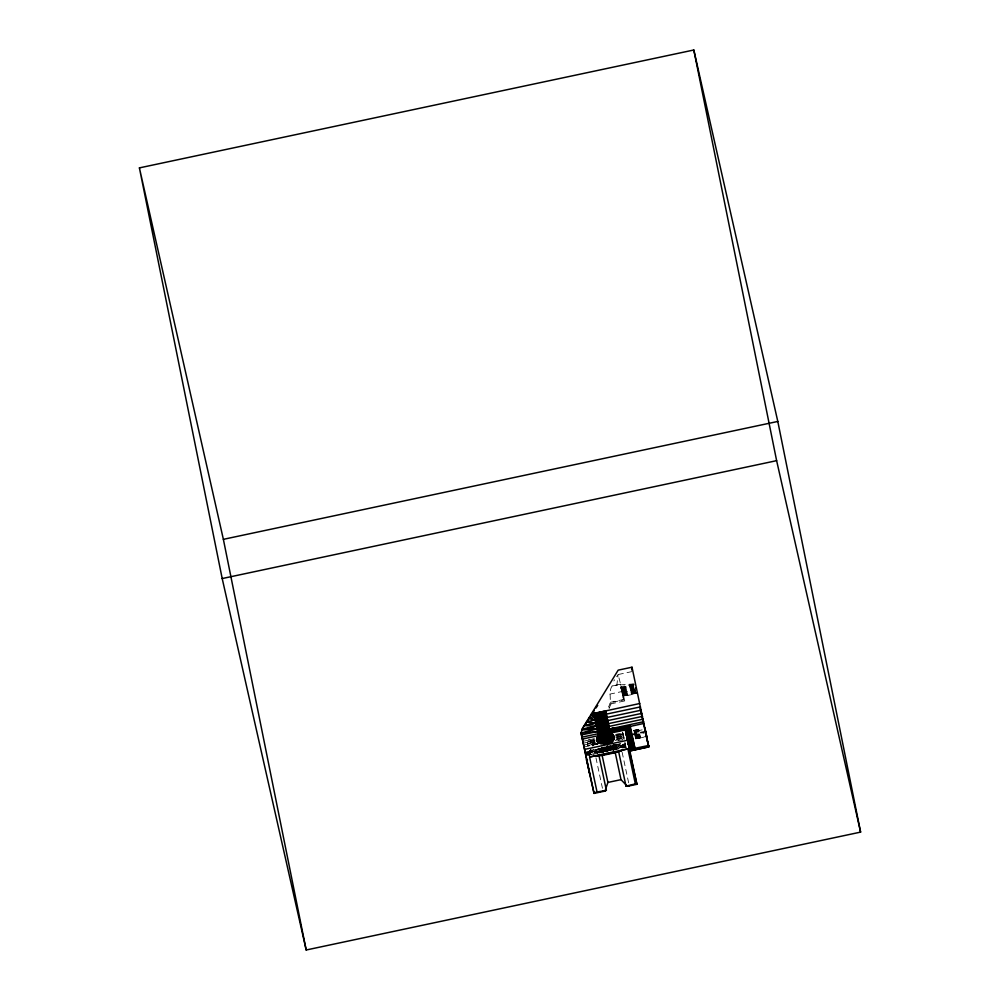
<?xml version="1.0" encoding="UTF-8"?>
<svg xmlns="http://www.w3.org/2000/svg" width="1000" height="1000" viewBox="0 0 1000 1000"><rect width="100%" height="100%" fill="white"/><g stroke="black" fill="none" stroke-linecap="round" stroke-linejoin="round"><path stroke-width="0.75" stroke-dasharray="5 3.75" d="M612.137 685.913L620.275 684.9L620.3 684.188L612.137 685.913C607.663 692.575 612.65 700.537 608.45 707.038M631.888 671.6L618.075 674.55L622.775 692.288L621.812 691.8L621 687.562L623.65 699.925L624.725 700.925L611 703.838L609.113 708.125M598.088 743.9L587.375 745.662L587.612 739.95L595.288 738.637M616.8 685.638L618.075 674.55L613.825 680.962M588.812 753.875L594.763 739.688M589.288 755.65L592.9 747.013M593.513 745.575L594.712 742.7M609.2 708.162L611 703.838L610.237 702.775L623.65 699.925L620.3 684.188M588.95 753.838L595.25 739.55M633.125 684.163L620.688 686.8L621.812 691.8L622.775 692.288M621 687.725L634.825 684.625M621.013 687.812L633.925 685.212M621.038 688.012L633.488 685.375M621.1 688.325L633.538 685.675M621.175 688.725L633.713 686.112M621.275 689.212L633.713 686.562M621.388 689.775L633.825 687.125M621.525 690.4L633.962 687.75M621.663 691.062L634.1 688.413M609.738 694.137L621.925 691.55M621.812 691.8L635.737 688.838M622.413 692.337L633.875 689.9M622.075 692.513L635.887 689.575M622.225 693.225L636.038 690.288M622.362 693.913L636.188 690.975M622.487 694.538L636.312 691.6M622.6 695.088L636.425 692.15M622.688 695.55L636.512 692.613M622.762 695.913L636.587 692.962M636.625 693.213L622.812 696.237L634.362 694.2M610.288 702.325L623.562 699.5M633.862 730.362L642.15 728.587M584.325 741.038L594.712 738.825M615.5 734.412L622.913 732.837L624.138 738.5L615.225 740.4M633.85 730.512L642.15 728.75M633.862 730.612L642.163 728.85M633.913 730.85L642.2 729.087M633.975 731.2L642.262 729.438M594.987 739.837L587.638 741.4L595.062 740.238M615.55 735.462L622.888 733.9L622.525 732.113M634.125 731.55L642.425 729.788L634.062 731.65M634.175 732.212L642.475 730.45M583.237 743.188L595.112 740.662M615.887 736.25L623.312 734.663M634.312 732.837L642.6 731.075M595.013 741.8L587.575 743.375L595.1 742.2M615.85 737.362L623.288 735.788L622.888 733.9L616.75 734.887M631.688 734.125L644.125 731.475M583.638 745.1L595.513 742.575M616.3 738.15L623.725 736.575M631.838 734.85L644.275 732.212M633.387 734.862L643.062 732.812M634.763 735.013L644.438 732.95M596.475 743.5L587.4 745.425L598.1 743.737M616.138 739.312L623.7 737.712L624.1 739.613M634.925 735.312L643.225 733.55M634.925 735.75L643.213 733.988M635.087 736.05L643.375 734.287M584.05 747.025L597.413 744.188M635.075 736.462L643.363 734.7M635.225 736.737L643.525 734.975M635.225 737.125L643.512 735.362M635.363 737.375L643.65 735.612M635.35 737.712L643.637 735.95M635.475 737.925L643.763 736.162M635.462 738.213L643.75 736.45M635.562 738.388L643.85 736.625M635.55 738.612L646.688 736.388M635.625 738.888L643.913 737.125L635.662 739.05M588.125 751.7L625.237 743.812L624.9 742.175M625.237 743.812L625.525 745.238L585.438 753.763L625.5 745.962L625.913 747.712M585.425 754.488L625.5 745.962L624.875 743.15M585.675 754.95L625.763 746.425L625.525 745.238M588.625 754.887L625.737 746.988M587.325 755.537L591.788 754.587M593.263 754.275L597.725 753.325M599.2 753.012L603.663 752.062M614.05 749.85L625.925 747.325L625.763 746.425M615.7 744.762L621.812 743.688L589.2 750.725L625.212 744.675L585.662 753.05L625.5 745.962M586.075 751.888L625.212 744.675M616.75 734.95L622.888 733.9M587.65 741.712L595.075 740.475M615.712 744.675L621.825 743.662M587.575 743.625L595.1 742.387M620.275 684.9L634.5 683.863M609.538 746.812L610.55 749.663M610.85 746.413L611.862 749.325M607.788 745.713L609.212 749.95M612.3 746.712L613.175 749.375M606.5 745.962L608.288 751.65M612.9 744.837L614.637 750.462L613.312 744.475M613.763 744.262L615.05 748.763M605.625 747.588L606.875 751.938M614.637 744.575L615.763 748.85M604.312 747.712L605.1 750.713M606.763 746.45L607.925 750.938L606.812 746.438M601.5 747.537L602.625 751.988M605.413 746.787L606.575 751.237M600.938 749.425L601.65 752.275M602.888 747.188L603.9 751.287M614.125 744.95L615.188 749.287M602.8 747.6L603.862 751.888L603.112 747.4M600.087 749.375L600.812 752.312M611.575 746.9L612.225 749.575M601.675 747.113L603.05 752.875L601.875 747.163M625.112 744.125L625.975 747.75L625.138 743.413M601.087 749.137L601.725 751.862M600.163 748.975L600.85 751.9M599.5 749.262L600.212 752.288M602.888 747.525L603.888 751.862L603.013 747.463M599.612 749.338L600.275 752.175L599.475 748.125M613.362 744.987L614.375 749.45M610.2 746.562L610.875 749.525M612.188 750.062L611.337 745.7M601.65 747.4L602.712 751.912M623.725 696.475L624.725 700.925M599 748.2L599.938 752.375L599.388 749.438M615.375 744.375L616.362 748.787L615.25 744.3M609.888 745.85L610.887 750.325L610.15 745.863M615.188 745.625L615.85 748.662M616.4 748.888L615.4 744.575M614.938 744.688L615.875 749.062L615.087 744.85M614.362 744.6L615.3 749.163L614.575 744.8M613.45 744.312L614.75 750.362M615.037 744.825L615.925 748.95L615.05 744.375M614.375 745.113L615.288 749.35M613.488 745.037L614.438 749.475M609.95 745.863L610.913 750.325M622.913 732.887L624.212 738.95M622.562 732.312L623.862 738.375M622.125 752.237L628.95 784.225M608.55 746.087L609.513 750.6M607.188 745.837L608.413 751.625M607.1 746.363L608.062 750.9L607.188 746.35M606.038 747.55L606.975 751.925L606.337 747.525M604.612 747.725L605.25 750.713M604.288 747.062L605.237 751.525L604.525 746.963M603.138 747.212L604 751.287M601.1 749.225L601.737 752.175L601.175 749.137M599.675 749.463L600.3 752.375M598.938 748.25L599.825 752.463M595.95 757.8L602.45 788.263M608.938 746.938L609.55 749.85M601.087 748.525L602.05 753.062M600.325 749.075L600.938 751.95M599.312 749.287L599.938 752.225M598.925 748.15L599.8 752.262M613.612 745.1L614.475 749.488M615.125 744.35L615.962 748.763M606.125 748.162L606.688 751.188M607.375 745.8L608.725 753.075M602.038 747.725L602.85 752.062M599.825 749.087L600.375 752.05M608.837 746.062L609.625 750.6L608.987 746.062M603.275 747.3L604.05 751.775L603.45 747.225M611.625 745.75L612.362 750.088L611.763 745.788M600.625 749.262L601.087 752.038M610.337 745.875L611.062 750.325M607.525 746.3L608.237 750.875L607.625 746.287M601.287 747.212L602.15 753.1M605.025 747.725L605.462 750.713M602.45 747.3L603.2 752.9M603.75 747.85L604.163 750.938M623.288 735.788L615.862 737.013L623.288 735.788M622.575 739.875L617.987 740.625L622.575 739.862M623.7 737.712L616.175 738.938L623.7 737.712M613.713 750.638L612.35 745.05L613.75 750.612M600.925 752.412L600.025 748.162L600.95 752.375M613.488 749.663L612.65 745.125L613.513 749.675"/><path stroke-width="1.5" d="M589.513 773.263L581.075 733L582.45 728.5L618.175 670.15L632 667.212L648.75 746.875L629.4 751.05L636.912 784.287L627.388 786.312L621 779.65L615.25 752.688L621.8 750.713L618.538 751.125L626.013 786.15L629.275 785.75L627.388 786.312M586.55 760.163L586.425 759.55L587.475 759.975L586.55 760.163L594.062 793.4L604.975 791.075L603.1 791.312L606.375 790.325L598.913 755.3L589.575 757L597.05 792.038L606.375 790.325M594.062 793.4L581.075 733L596.987 728.975L602.9 726.225L609.113 726.4L643.138 719.163M631.925 670.138L632 667.212M636.912 784.287L625.562 730.675L626.65 728.438L629.075 726.688L644.087 723.375M602.5 742.837L598.013 712.575L639.738 703.512M601.1 744.262L596.05 712.875L598.013 712.575C600.85 722.95 610.513 730 610.425 741.338M608.538 743.037L607.087 730.562L601.775 711.75L607.5 720.6L612.337 740.525M611.1 741.475L609.963 731.1L605.275 710.85L608.5 723.612L642.525 716.375M608.6 732.588L608.913 730.812L603.612 711.25L606.025 714.175L607.15 717.425L641.175 710.188M606.575 743.312L604.45 732.7L604.9 730.625L600.337 712.125L609.688 728.938L627.737 727.45L633.075 748.763L629.4 751.05L630.188 749.25L626.025 729.287L610.188 731.175L603.938 730.775L598.062 733.75L582.013 737.163M609.587 742.9L607.638 732.5L608.05 730.662L602.638 711.513L606.775 717.45L607.837 720.6L641.862 713.363M608.312 743.05L606.475 732.487L607.087 730.562L602.325 723.662L597.163 712.7L602.238 742.987M610.887 741.413L609.425 732.725L609.963 731.1L603.275 720.725L599.288 712.362L606.05 743.438M605.462 789.638L607.913 782.425L602.163 755.475L596.938 756.125M589.237 718.213L582.45 728.5C591.9 730.037 599.312 722.025 608.5 723.612M590.925 715.65L594.325 710.512M596.025 707.938L597.712 705.375M648.787 745.438L630.737 749.175L629.4 751.05L648.75 746.875L639.663 706.7M614.2 738.763C614.1 727.7 592.737 732.438 597.762 742.638M604.45 732.7L599.812 712.25L610.188 731.175L627.737 727.45L632.2 748.925L629.4 751.05L634.963 748.375L630.262 726.312L609.688 728.938L603.438 728.6L597.562 731.513L581.512 734.925M643.7 721.7L609.688 728.938L629.663 726.475L634.012 748.575L629.4 751.05L631.413 749.062L627.075 727.987L610.188 731.175L625.737 729.875L630.737 749.175L626.65 728.438L610.188 731.175L625.788 729.762L630.188 749.25L629.45 749.275L625.737 729.875L610.638 733.088L609.963 731.1L612.087 742.1M636.425 693.375L636.512 692.613M607.837 720.6L601.725 720.95L595.712 723.175L586.613 721.787L607.15 717.425M596.725 755.95L598.913 755.3M605.988 743.462L603.263 732.987L595.025 720L589.05 717.812L640.462 706.888M618.538 751.125L627.888 748.863L635.35 783.888L626.013 786.15M139.4 167.887L693.812 50L777.8 421.45L860.6 832.113L306.188 950L222.2 578.55L139.4 167.887L223.375 539.338L306.188 950M223.375 539.338L777.8 421.45M222.2 578.55L776.625 460.662L860.6 832.113M582.45 739.075L598.513 735.662L600.375 743.088M584.85 749.35L627.7 740.238L625.612 731.287L629.525 749.3L625.562 730.612M589.575 757L627.888 748.863M602.163 755.475L615.25 752.688M607.913 782.425L621 779.65M594.087 792.663L597.05 792.038M635.35 783.888L636.938 783.55M600.962 733.9L596.375 726.188L582.263 729.175L596.987 728.975L600.225 734.338L602.075 743.088M630.188 749.25L625.962 729.412L610.188 731.175L627.575 727.575L632.2 748.925L627.075 727.987M584.45 725.288L595.712 723.175L602.087 733.388L604.675 743.8M626.025 729.287L630.737 749.175L626.35 728.812L610.188 731.175L626.95 728.125L631.413 749.062L626.65 728.438M610.188 731.175L626.388 728.763L630.737 749.175M633.075 748.763L628.438 727L609.688 728.938L629.325 726.6L634.012 748.575L628.787 726.812L609.688 728.938L628.225 727.125L633.075 748.763L628.787 726.812M609.688 728.938L629.075 726.688L634.012 748.575M581.075 733L597.562 731.513L599.163 735.088M582.025 730L596.987 728.975L599.987 743.15M596.375 726.188L584.237 725.612L595.712 723.175L596.987 728.975M597.15 739.85C600.638 746.125 613.9 743.337 613.612 735.863M586.525 721.925L595.712 723.175L593.6 713.325L591.538 713.763C598.138 722.537 605.262 732.1 606.45 743.35M588.663 718.45L595.025 720M590.837 714.9L594.312 716.7M607.913 743.075L604.9 730.625L595.037 713.05L593.6 713.325L603.938 730.775L604.2 732.763M598.062 733.75L600.625 742.862M609.113 726.4L600.962 711.975L606.475 732.487M607.638 732.5L607.087 730.562L609.325 742.887M609.425 732.725L598.713 712.463L604.837 743.75M604.9 730.625L607.05 743.25M599.163 742.312L597.737 736.612L598.913 742.35M613.05 740.612L611.275 733.375L612.737 740.7M601.888 743.2L599.288 732.75L601.75 743.3M598.3 742.05L597.212 737.663L598.138 742.075M629.663 726.475L634.963 748.375M598.075 743.238L597.013 738.7L597.975 743.238M646.525 735.863L646.737 736.725L645.987 732.962M645.675 733.5L648.75 746.875M610.363 741.325L608.05 730.662L610.513 742.75M646.413 735.362L645.825 732.663M606.912 732.463L609.225 742.875M613.675 738.85L612.725 734.475L613.525 738.9M600.737 742.763L595.037 713.05L596.05 712.875L605.95 730.55L607.188 743.225M611.938 733.8L613.462 740.875M610.962 733.238L612.537 740.612M605.725 710.75L606.438 714.125M609.788 732.837L611.75 742M645.825 732.225L644.912 728L645.362 730.487M627.638 727.525L632.2 748.925M625.7 730.05L629.775 749.3M605.025 743.688L602.038 731.312L603.975 743.95M601.075 731.712L603.65 744.087M598.288 735.938L599.85 743.312M597.625 736.838L598.825 742.5M597.2 737.763L598.125 742.15M645.512 731.188L645.662 731.912M635.475 688.125L635.638 688.863M597.112 739.613L597.725 742.463M693.812 50L776.625 460.662M613.112 734.875L613.962 739.15M612.3 734.025L613.5 740.088M605.262 743.612L603 731M599.637 734.712L601.237 743.388M610.638 733.088L612.2 742.138M608.175 732.525L609.862 742.913M601.438 733.675L603 744.212M598.7 733.2L598.9 735.3M600.175 732.188L600.225 734.338M600.55 755.163L617.013 751.737L600.55 755.163M614.25 738.938L613.638 736.1L614.237 738.962M613.95 738.263L613.3 735.25L613.888 738.288"/></g></svg>
